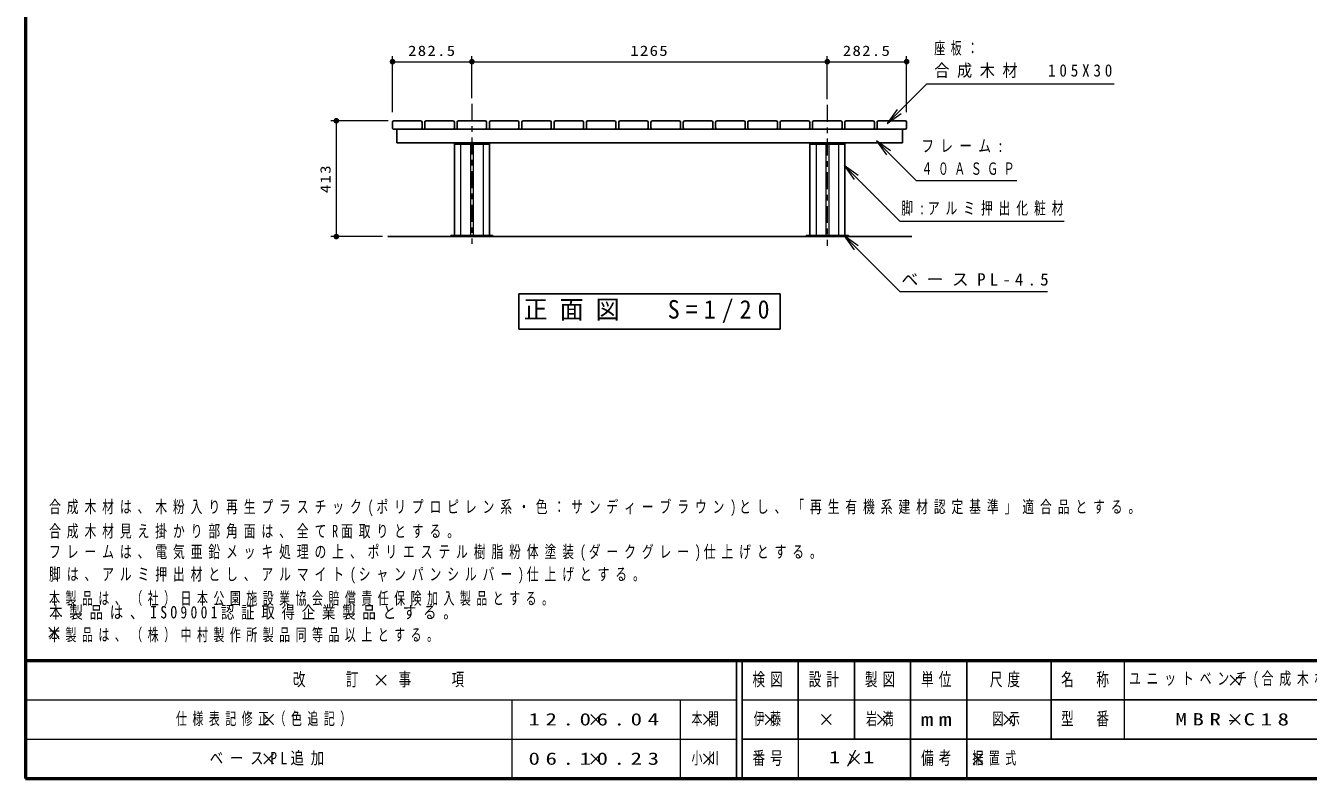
# Model space of a CAD drawing. Units: millimetres on the paper, with parts at other scales. Extents: x -365 to 0, y 0 to 257.
# Drawn here: x -365 to -136.7, y 0 to 134 of the extents above; entities that cross this region are included whole.
import ezdxf

# ---------------------------------------------------------------- set-up
doc = ezdxf.new("R2010")
doc.units = ezdxf.units.MM
doc.linetypes.add('USER2', pattern=[6, 3, -1, 1, -1])
doc.layers.add('layer1', color=7, linetype='Continuous', lineweight=25)
doc.layers.add('layer2', color=4, linetype='Continuous', lineweight=13)
doc.styles.add('ＭＳ ゴシック', font='')
doc.styles.get('ＭＳ ゴシック').set_extended_font_data('MS Gothic')

# ---------------------------------------------------------------- blocks, each defined once
blk = doc.blocks.new('x')
at = {"color": 0, "linetype": 'Continuous', "lineweight": -2}
for p, q in [((-0.884, -0.884), (0.884, 0.884)), ((0.884, -0.884), (-0.884, 0.884))]:
    blk.add_line(p, q, dxfattribs=at)
blk = doc.blocks.new('open_arrow')
at = {"color": 0, "linetype": 'Continuous', "lineweight": -2}
blk.add_lwpolyline([(7.5, 1.25), (0, 0), (7.5, -1.25)], dxfattribs=at)
blk = doc.blocks.new('filled_dot')
at = {"color": 0, "linetype": 'Continuous', "lineweight": -2, "const_width": 1.25}
blk.add_lwpolyline([(-0.625, 0, 1), (0.625, 0, 1)], format="xyb", close=True, dxfattribs=at)

msp = doc.modelspace()

# ---------------------------------------------------------------- linework, layer by layer
at = {"layer": 'layer1', "lineweight": 13}
for p, q in [((-299.703, 118.616), (-299.703, 128.616)), ((-285.578, 121.116), (-285.578, 128.616)), ((-222.328, 120.916), (-222.328, 128.616)), ((-208.203, 118.616), (-208.203, 128.616)), ((-299.703, 127.616), (-285.578, 127.616)), ((-285.578, 127.616), (-222.328, 127.616)), ((-222.328, 127.616), (-208.203, 127.616)), ((-300.453, 117.096), (-310.703, 117.096)), ((-309.703, 96.471), (-309.703, 117.096)), ((-287.578, 112.941), (-287.578, 96.691)), ((-285.828, 112.941), (-285.828, 96.691)), ((-285.328, 112.941), (-285.328, 96.691)), ((-283.578, 112.941), (-283.578, 96.691)), ((-224.328, 112.941), (-224.328, 96.691)), ((-222.578, 112.941), (-222.578, 96.691)), ((-222.078, 112.941), (-222.078, 96.691)), ((-220.328, 112.941), (-220.328, 96.691)), ((-301.519, 96.471), (-310.703, 96.471))]:
    msp.add_line(p, q, dxfattribs=at)
at = {"layer": 'layer1', "linetype": 'USER2', "lineweight": 13}
for p, q in [((-285.578, 120.116), (-285.578, 95.19)), ((-222.328, 119.916), (-222.328, 94.807))]:
    msp.add_line(p, q, dxfattribs=at)
at = {"layer": 'layer1'}
for p, q in [((-299.703, 116.846), (-299.703, 115.846)), ((-299.453, 117.096), (-294.703, 117.096)), ((-294.453, 116.846), (-294.453, 115.846)), ((-293.953, 116.846), (-293.953, 115.846)), ((-293.703, 117.096), (-288.953, 117.096)), ((-288.703, 116.846), (-288.703, 115.846)), ((-288.203, 116.846), (-288.203, 115.846)), ((-287.953, 117.096), (-283.203, 117.096)), ((-282.953, 116.846), (-282.953, 115.846)), ((-282.453, 116.846), (-282.453, 115.846)), ((-282.203, 117.096), (-277.453, 117.096)), ((-277.203, 116.846), (-277.203, 115.846)), ((-276.703, 116.846), (-276.703, 115.846)), ((-276.453, 117.096), (-271.703, 117.096)), ((-271.453, 116.846), (-271.453, 115.846)), ((-270.953, 116.846), (-270.953, 115.846)), ((-270.703, 117.096), (-265.953, 117.096)), ((-265.703, 116.846), (-265.703, 115.846)), ((-265.203, 116.846), (-265.203, 115.846)), ((-264.953, 117.096), (-260.203, 117.096)), ((-259.953, 116.846), (-259.953, 115.846)), ((-259.453, 116.846), (-259.453, 115.846)), ((-259.203, 117.096), (-254.453, 117.096)), ((-254.203, 116.846), (-254.203, 115.846)), ((-253.703, 116.846), (-253.703, 115.846)), ((-253.453, 117.096), (-248.703, 117.096)), ((-248.453, 116.846), (-248.453, 115.846)), ((-247.953, 116.846), (-247.953, 115.846)), ((-247.703, 117.096), (-242.953, 117.096)), ((-242.703, 116.846), (-242.703, 115.846)), ((-242.203, 116.846), (-242.203, 115.846)), ((-241.953, 117.096), (-237.203, 117.096)), ((-236.953, 116.846), (-236.953, 115.846)), ((-236.453, 116.846), (-236.453, 115.846)), ((-236.203, 117.096), (-231.453, 117.096)), ((-231.203, 116.846), (-231.203, 115.846)), ((-230.703, 116.846), (-230.703, 115.846)), ((-230.453, 117.096), (-225.703, 117.096)), ((-225.453, 116.846), (-225.453, 115.846)), ((-224.953, 116.846), (-224.953, 115.846)), ((-224.703, 117.096), (-219.953, 117.096)), ((-219.703, 116.846), (-219.703, 115.846)), ((-219.203, 116.846), (-219.203, 115.846)), ((-218.953, 117.096), (-214.203, 117.096)), ((-213.953, 116.846), (-213.953, 115.846)), ((-213.453, 116.846), (-213.453, 115.846)), ((-213.203, 117.096), (-208.453, 117.096)), ((-208.203, 116.846), (-208.203, 115.846)), ((-299.453, 115.596), (-208.453, 115.596)), ((-298.953, 115.596), (-298.953, 113.166)), ((-208.953, 115.596), (-208.953, 113.166)), ((-298.953, 113.166), (-208.953, 113.166)), ((-288.703, 113.166), (-288.703, 96.691)), ((-288.703, 112.941), (-282.453, 112.941)), ((-282.453, 113.166), (-282.453, 96.691)), ((-225.453, 113.166), (-225.453, 96.691)), ((-225.453, 112.941), (-219.203, 112.941)), ((-219.203, 113.166), (-219.203, 96.691)), ((-300.519, 96.466), (-207.252, 96.466)), ((-289.328, 96.691), (-289.328, 96.466)), ((-289.328, 96.691), (-281.828, 96.691)), ((-281.828, 96.691), (-281.828, 96.466)), ((-226.078, 96.691), (-226.078, 96.466)), ((-226.078, 96.691), (-218.578, 96.691)), ((-218.578, 96.691), (-218.578, 96.466)), ((-230.703, 86.266), (-277.203, 86.266)), ((-277.203, 86.266), (-277.203, 79.966)), ((-230.703, 79.966), (-230.703, 86.266)), ((-277.203, 79.966), (-230.703, 79.966))]:
    msp.add_line(p, q, dxfattribs=at)
at = {"layer": 'layer1', "color": 3, "lineweight": 13}
msp.add_lwpolyline([(-211.677, 116.63), (-204.606, 123.701), (-171.288, 123.701)], dxfattribs=at)
at = {"layer": 'layer1', "lineweight": 13}
for points in [[(-213.575, 113.507), (-206.504, 106.436), (-188.568, 106.436)], [(-219.297, 109.105), (-209.386, 99.194), (-180.15, 99.194)], [(-219.297, 96.584), (-209.386, 86.674), (-183.15, 86.674)]]:
    msp.add_lwpolyline(points, dxfattribs=at)
at = {"layer": 'layer1'}
for centre, start, end in [((-299.453, 116.846), 89.99998, 179.99996), ((-294.703, 116.846), 0, 89.99998), ((-293.703, 116.846), 89.99998, 179.99996), ((-288.953, 116.846), 0, 89.99998), ((-287.953, 116.846), 89.99998, 179.99996), ((-283.203, 116.846), 0, 89.99998), ((-282.203, 116.846), 89.99998, 179.99996), ((-277.453, 116.846), 0, 89.99998), ((-276.453, 116.846), 89.99998, 179.99996), ((-271.703, 116.846), 0, 89.99998), ((-270.703, 116.846), 89.99998, 179.99996), ((-265.953, 116.846), 0, 89.99998), ((-264.953, 116.846), 89.99998, 179.99996), ((-260.203, 116.846), 0, 89.99998), ((-259.203, 116.846), 89.99998, 179.99996), ((-254.453, 116.846), 0, 89.99998), ((-253.453, 116.846), 89.99998, 179.99996), ((-248.703, 116.846), 0, 89.99998), ((-247.703, 116.846), 89.99998, 179.99996), ((-242.953, 116.846), 0, 89.99998), ((-241.953, 116.846), 89.99998, 179.99996), ((-237.203, 116.846), 0, 89.99998), ((-236.203, 116.846), 89.99998, 179.99996), ((-231.453, 116.846), 0, 89.99998), ((-230.453, 116.846), 89.99998, 179.99996), ((-225.703, 116.846), 0, 89.99998), ((-224.703, 116.846), 89.99998, 179.99996), ((-219.953, 116.846), 0, 89.99998), ((-218.953, 116.846), 89.99998, 179.99996), ((-214.203, 116.846), 0, 89.99998), ((-213.203, 116.846), 89.99998, 179.99996), ((-208.453, 116.846), 0, 89.99998), ((-299.453, 115.846), 179.99998, 270.00003), ((-294.703, 115.846), 270.00002, 0), ((-293.703, 115.846), 179.99998, 270.00003), ((-288.953, 115.846), 270.00002, 0), ((-287.953, 115.846), 179.99998, 270.00003), ((-283.203, 115.846), 270.00002, 0), ((-282.203, 115.846), 179.99998, 270.00003), ((-277.453, 115.846), 270.00002, 0), ((-276.453, 115.846), 179.99998, 270.00003), ((-271.703, 115.846), 270.00002, 0), ((-270.703, 115.846), 179.99998, 270.00003), ((-265.953, 115.846), 270.00002, 0), ((-264.953, 115.846), 179.99998, 270.00003), ((-260.203, 115.846), 270.00002, 0), ((-259.203, 115.846), 179.99998, 270.00003), ((-254.453, 115.846), 270.00002, 0), ((-253.453, 115.846), 179.99998, 270.00003), ((-248.703, 115.846), 270.00002, 0), ((-247.703, 115.846), 179.99998, 270.00003), ((-242.953, 115.846), 270.00002, 0), ((-241.953, 115.846), 179.99998, 270.00003), ((-237.203, 115.846), 270.00002, 0), ((-236.203, 115.846), 179.99998, 270.00003), ((-231.453, 115.846), 270.00002, 0), ((-230.453, 115.846), 179.99998, 270.00003), ((-225.703, 115.846), 270.00002, 0), ((-224.703, 115.846), 179.99998, 270.00003), ((-219.953, 115.846), 270.00002, 0), ((-218.953, 115.846), 179.99998, 270.00003), ((-214.203, 115.846), 270.00002, 0), ((-213.203, 115.846), 179.99998, 270.00003), ((-208.453, 115.846), 270.00002, 0)]:
    msp.add_arc(centre, 0.25, start, end, dxfattribs=at)
at = {"layer": 'layer2', "color": 2, "lineweight": 50}
for p, q in [((-365, 257), (-365, 0)), ((-365, 0), (0, 0))]:
    msp.add_line(p, q, dxfattribs=at)
at = {"layer": 'layer2', "color": 3, "lineweight": 50}
msp.add_line((-365, 21), (0, 21), dxfattribs=at)
at = {"layer": 'layer2', "color": 211, "lineweight": 25}
for p, q in [((-238.5, 21), (-238.5, 0)), ((-237.5, 21), (-237.5, 0)), ((-227.5, 21), (-227.5, 7)), ((-217.5, 21), (-217.5, 7)), ((-207.5, 21), (-207.5, 0)), ((-197.5, 21), (-197.5, 7)), ((-182.5, 21), (-182.5, 7)), ((-182.5, 14), (-70, 14)), ((-237.5, 7), (0, 7))]:
    msp.add_line(p, q, dxfattribs=at)
at = {"layer": 'layer2', "color": 7}
for p, q in [((-169.5, 21), (-169.5, 7)), ((-365, 14), (-238.5, 14)), ((-278.5, 14), (-278.5, 0)), ((-248.5, 14), (-248.5, 0)), ((-237.5, 14), (-182.5, 14)), ((-365, 7), (-238.5, 7)), ((-227.5, 7), (-227.5, 0))]:
    msp.add_line(p, q, dxfattribs=at)
at = {"layer": 'layer2', "color": 7, "lineweight": 25}
msp.add_line((-197.5, 7), (-197.5, 0), dxfattribs=at)

# ---------------------------------------------------------------- block references
at = {"layer": 'layer1', "lineweight": 13, "xscale": 0.4, "yscale": 0.4}
msp.add_blockref('filled_dot', (-299.703, 127.616), dxfattribs=at)
for name, p, rotation in [('filled_dot', (-285.578, 127.616), 180), ('filled_dot', (-222.328, 127.616), 180), ('filled_dot', (-208.203, 127.616), 180), ('filled_dot', (-309.703, 117.096), 270), ('open_arrow', (-213.575, 113.507), 315), ('open_arrow', (-219.297, 109.105), 315), ('filled_dot', (-309.703, 96.471), 90), ('open_arrow', (-219.297, 96.584), 315)]:
    msp.add_blockref(name, p, dxfattribs=dict(at, rotation=rotation))
at = {"layer": 'layer1', "color": 3, "lineweight": 13, "xscale": 0.4, "yscale": 0.4, "rotation": 45}
msp.add_blockref('open_arrow', (-211.677, 116.63), dxfattribs=at)
at = {"layer": 'layer1'}
for p in [(-360, 26), (-149.75, 17.5), (-149.75, 17.5), (-321.75, 10.5), (-263.5, 10.5), (-243.5, 10.5), (-232.5, 10.5), (-232.5, 10.5), (-222.5, 10.5), (-212.5, 10.5), (-212.5, 10.5), (-190, 10.5), (-190, 10.5), (-149.75, 10.5), (-149.75, 10.5), (-321.75, 3.5), (-263.5, 3.5), (-243.5, 3.5), (-217.5, 3.5), (-217.5, 3.5), (-195.5, 3.5)]:
    msp.add_blockref('x', p, dxfattribs=at)
at = {"layer": 'layer2', "color": 7}
msp.add_blockref('x', (-301.75, 17.5), dxfattribs=at)

# ---------------------------------------------------------------- texts
at = {"layer": 'layer1', "style": 'ＭＳ ゴシック'}
for s, insert, char_height, attachment_point in [('\\T1.15;\\W1.2;282.5', (-292.64, 128.616), 1.833, 8), ('\\T1.15;\\W1.2;1265', (-253.953, 128.616), 1.833, 8), ('\\T1.15;\\W1.2;282.5', (-215.265, 128.616), 1.833, 8), ('\\T1.5;\\W0.75;フレーム:', (-205.568, 111.436), 2.199, 7), ('\\T1.5;\\W0.65;４０ＡＳＧＰ', (-205.568, 107.436), 2.199, 7), ('\\T1.5;\\W0.7;脚:アルミ押出化粧材', (-209.15, 100.194), 2.199, 7), ('\\T1.5;ベースPL-4.5', (-209.15, 87.674), 2.199, 7), ('\\T1.5;\\W0.95;正面図\u3000S=1/20', (-253.953, 83.116), 3.299, 5), ('\\T1.5;\\W0.7;合成木材は、木粉入り再生プラスチック(ポリプロピレン系・色：サンディーブラウン)とし、「再生有機系建材認定基準」適合品とする。', (-360.828, 46.678), 2.199, 7), ('\\T1.5;\\W0.7;合成木材見え掛かり部角面は、全てR面取りとする。', (-360.828, 42.678), 2.199, 7), ('\\T1.5;\\W0.7;フレームは、電気亜鉛メッキ処理の上、ポリエステル樹脂粉体塗装(ダークグレー)仕上げとする。', (-360.828, 38.678), 2.199, 7), ('\\T1.5;\\W0.7;脚は、アルミ押出材とし、アルマイト(シャンパンシルバー)仕上げとする。', (-360.828, 34.678), 2.199, 7), ('\\T1.5;\\W0.65;本製品は、（社）日本公園施設業協会賠償責任保険加入製品とする。', (-360.828, 30.678), 2.199, 7), ('\\T1.5;\\W0.8;本製品は、ISO9001認証取得企業製品とする。', (-360.828, 30.678), 2.199, 1), ('\\T1.5;\\W0.65;本製品は、（株）中村製作所製品同等品以上とする。', (-360.828, 26.678), 2.199, 1), ('\\T1.5;\\W0.7;ユニットベンチ(合成木材)', (-149.75, 17.5), 2.199, 5), ('\\T1.5;\\W0.65;仕様表記修正（色追記）', (-338.25, 10.5), 2.199, 4), ('\\T1.5;\\W1.35;12.06.04', (-275.5, 10.5), 2.199, 4), ('\\T1.5;\\W0.65;本間', (-246.5, 10.5), 2.199, 4), ('\\T1.5;\\W0.65;伊藤', (-232.5, 10.5), 2.199, 5), ('\\T1.5;\\W0.65;岩満', (-212.5, 10.5), 2.199, 5), ('\\T1.5;\\W0.65;図示', (-190, 10.5), 2.199, 5), ('\\T1.5;\\W1.35;MBR-C18', (-149.75, 10.5), 2.199, 5), ('\\T1.5;\\W0.8;ベースPL追加', (-332.25, 3.5), 2.199, 4), ('\\T1.5;\\W1.35;06.10.23', (-275.5, 3.5), 2.199, 4), ('\\T1.5;\\W0.65;小川', (-246.5, 3.5), 2.199, 4), ('\\T1.5;\\W1.35;1/1', (-217.5, 3.5), 2.199, 5), ('\\T1.5;\\W0.65;据置式', (-196.5, 3.5), 2.199, 4)]:
    msp.add_mtext(s, dxfattribs=dict(at, insert=insert, char_height=char_height, attachment_point=attachment_point))
at = {"layer": 'layer1', "color": 3, "char_height": 2.199, "attachment_point": 7, "style": 'ＭＳ ゴシック'}
for s, insert in [('\\T1.5;\\W0.65;座板：', (-203.288, 128.701)), ('\\T1.5;\\W0.9;合成木材\u3000105X30', (-203.288, 124.701))]:
    msp.add_mtext(s, dxfattribs=dict(at, insert=insert))
at = {"layer": 'layer1', "insert": (-310.703, 106.784), "char_height": 1.833, "attachment_point": 8, "rotation": 90, "style": 'ＭＳ ゴシック'}
msp.add_mtext('\\T1.15;\\W1.2;413', dxfattribs=at)
at = {"layer": 'layer2', "char_height": 2.346, "attachment_point": 5, "style": 'ＭＳ ゴシック'}
for s, insert in [('\\T1.4;\\W0.7;改\u3000\u3000訂\u3000\u3000事\u3000\u3000項', (-301.75, 17.5)), ('\\T1.4;\\W0.7;検図', (-232.5, 17.5)), ('\\T1.4;\\W0.7;設計', (-222.5, 17.5)), ('\\T1.4;\\W0.7;製図', (-212.5, 17.5)), ('\\T1.4;\\W0.7;単位', (-202.5, 17.5)), ('\\T1.4;\\W0.7;尺度', (-190.25, 17.5)), ('\\T1.4;\\W0.7;名\u3000称', (-176, 17.5)), ('\\T1.4;\\W0.7;型\u3000番', (-176, 10.5)), ('\\T1.4;\\W1.45;mm', (-202.5, 10.5)), ('\\T1.4;\\W0.7;番号', (-232.5, 3.5)), ('\\T1.4;\\W0.7;備考', (-202.5, 3.5))]:
    msp.add_mtext(s, dxfattribs=dict(at, insert=insert))

doc.saveas('drawing.dxf')
